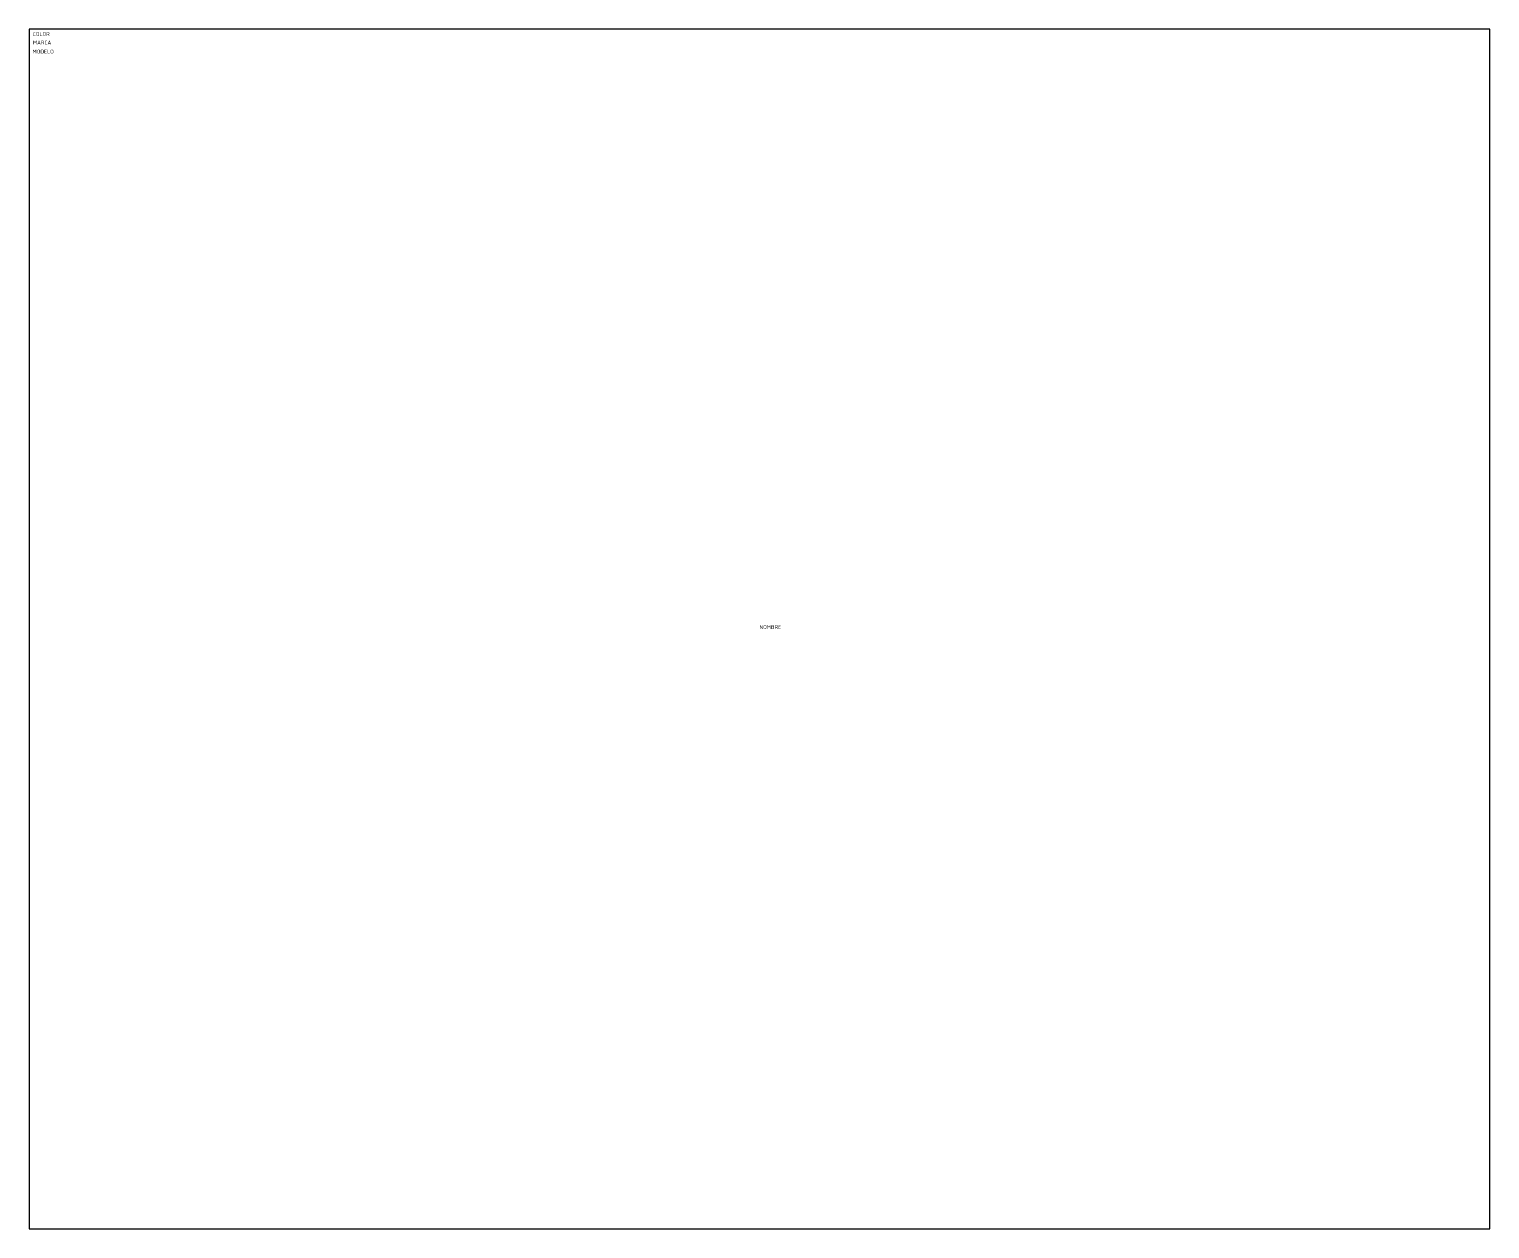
# Model space of a CAD drawing. Header units: millimetres. Extents: x 4928 to 12579, y 1974 to 8258.
import ezdxf

# ---------------------------------------------------------------- set-up
doc = ezdxf.new("R2010")
doc.units = ezdxf.units.MM
doc.styles.add('Atributos', font='isocp_IV25.ttf')

msp = doc.modelspace()

# ---------------------------------------------------------------- linework, layer by layer
msp.add_lwpolyline([(4928.5, 1974.2), (12579.5, 1974.2), (12579.5, 8258.2), (4928.5, 8258.2)], close=True)

# ---------------------------------------------------------------- texts
at = {"style": 'Atributos'}
for tag, p, s, flags in [('COLOR', (4947.1, 8222.6), 'Blanco', 9), ('MARCA', (4948, 8178.2), 'Argos', 9), ('MODELO', (4946.1, 8131), 'Sala CAD', 9), ('NOMBRE', (8754, 5116.2), 'Salón de clase', 8)]:
    msp.add_attdef(tag, p, s, height=20, dxfattribs=dict(at, flags=flags))

doc.saveas('drawing.dxf')
